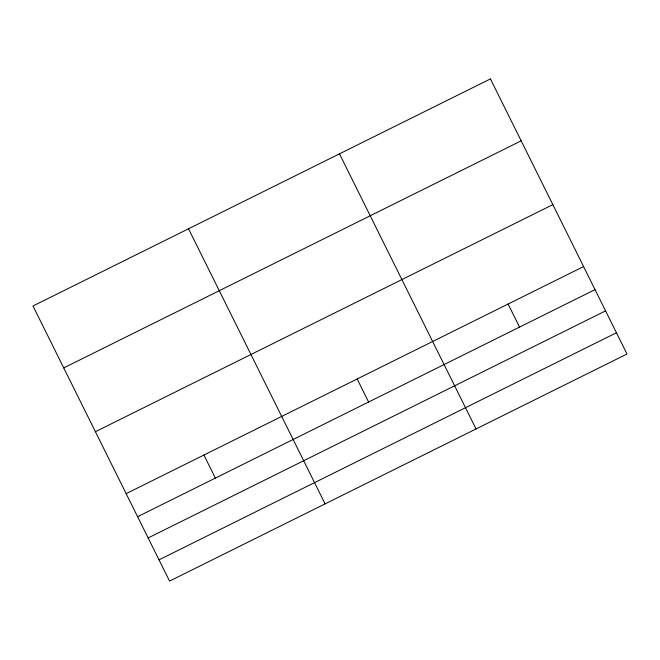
<?xml version="1.0" encoding="UTF-8"?>
<svg xmlns="http://www.w3.org/2000/svg" width="660" height="660" viewBox="0 0 660 660"><rect width="100%" height="100%" fill="white"/><g stroke="black" fill="none" stroke-linecap="round" stroke-linejoin="round"><path stroke-width="0.99" d="M63.739 367.909L521.177 140.836M95.411 431.714L552.849 204.641M126.159 493.639L583.588 266.574M137.602 516.697L595.031 289.625M148.145 537.949L605.583 310.876M159.019 559.845L616.448 332.772M508.117 304.037L519.56 327.088M339.479 153.846L476.05 428.951M357.159 378.972L368.602 402.022M188.529 228.773L325.091 503.885M203.923 455.037L215.366 478.096M490.438 78.911L33 305.984L169.562 581.089L627 354.016L490.438 78.911"/></g></svg>
